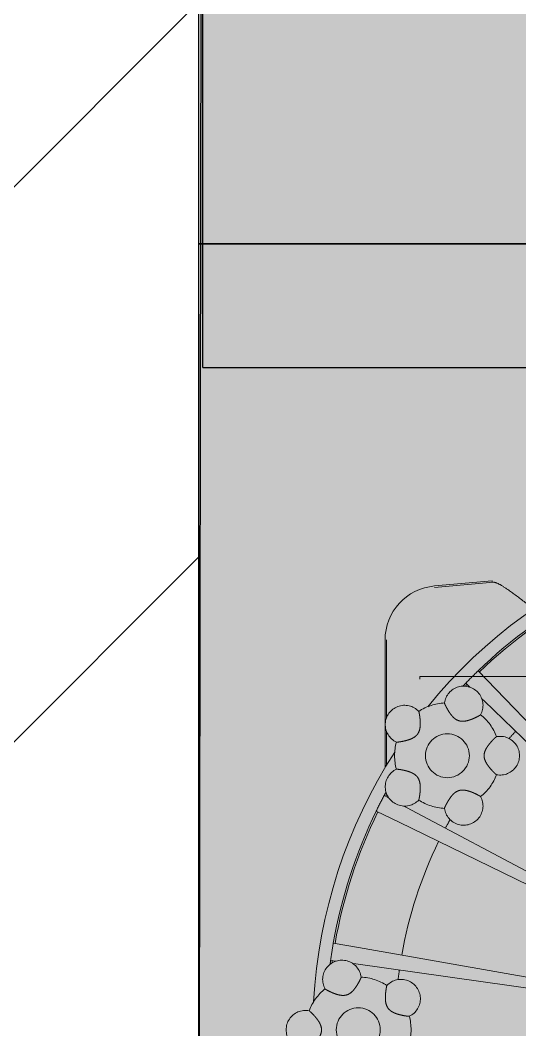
# Model space of a CAD drawing. Header units: centimetres. Extents: x 405564 to 502064, y 46284 to 60634.
# Drawn here: x 484743.97 to 484760.15, y 56751.63 to 56784.3 of the extents above; entities that cross this region are included whole.
import ezdxf

# ---------------------------------------------------------------- set-up
doc = ezdxf.new("R2010")
doc.units = ezdxf.units.CM
doc.linetypes.add('( Hidden )', pattern=[0.375, 0.25, -0.125])
doc.layers.get('0').update_dxf_attribs({"color": 8, "lineweight": 9})
doc.layers.add('0-KRCN-MİMARİ-220526', color=8, linetype='Continuous', lineweight=9)
doc.layers.add('Visible (ISO)', color=8, linetype='Continuous', lineweight=18)
for name, color, linetype in [('AS_NOT_MIMARI', 8, 'Continuous'), ('AS_TA_BETONARME', 5, 'Continuous'), ('AS_TA_TARAMA', 8, 'Continuous')]:
    doc.layers.add(name, color=color, linetype=linetype)

# ---------------------------------------------------------------- blocks, each defined once
blk = doc.blocks.new('A$Cdfb98813')
h = blk.add_hatch()
h.set_pattern_fill('ANGLE', color=256, scale=0.3)
h.set_pattern_definition([(0, (182.2423288424616, -979.0145099169895), (0, 2.0955), [1.524, -0.5715]), (90, (182.2423288424616, -979.0145099169895), (-2.0955, 1.28312368380664e-16), [1.524, -0.5715])])
h.paths.add_polyline_path([(1918.017789589707, 199.0009123831187), (1545.017789589707, 199.0009123831187), (1545.017789589707, 300.0000000008076), (1515.017789589707, 300.0000000008076), (1515.017789589707, 199.0009123831187), (238.9791845831787, 199.0009123831187), (238.9791845831787, -429.4996502579452), (238.9791845831787, -658.0145099169895), (1918.017789589707, -658.0145099169895)])
h.paths.add_polyline_path([(268.9791845831787, -429.4996502579452), (268.9791845831787, 169.0009123831187), (1888.017789589707, 169.0009123831187), (1888.017789589707, -628.0145099169895), (268.9791845831787, -628.0145099169895), (268.9791845831787, -453.4996502579452)], flags=16)
h.paths.add_polyline_path([(1888.017789589707, -429.4996502579452), (268.9791845831787, -429.4996502579452), (268.9791845831787, -459.4996502579452), (1888.017789589707, -459.4996502579452)], flags=0)
h = blk.add_hatch()
h.set_pattern_fill('ANGLE', color=256)
h.set_pattern_definition([(0, (1552.748313752585, -978.9895099170099), (0, 6.985000000000001), [5.08, -1.905]), (90, (1552.748313752585, -978.9895099170099), (-6.985000000000001, 4.277078946022132e-16), [5.08, -1.905])])
h.paths.add_polyline_path([(1680.139130522264, 27.50112625150359), (900.1391305222642, 27.50112625150359), (900.1391305222642, -55.47387713227363), (1680.139130522264, -55.49887713225326)])
h = blk.add_hatch()
h.set_pattern_fill('ANGLE', color=256)
h.set_pattern_definition([(0, (-483849.7456947727, -58273.93533842931), (0, 6.985), [5.08, -1.905]), (90, (-483849.7456947727, -58273.93533842931), (-6.985, 4.277078946022131e-16), [5.08, -1.905])])
h.paths.add_polyline_path([(425.1391305222642, -15.04999999962456), (800.1391305222642, -15.04999999960273), (800.1391305222642, -99.99999999962165), (900.0000000002328, -99.99999999962165), (900.1391305222642, -15.04999999960273), (1699.999999999884, -15.04999999960273), (1699.999999999884, -99.99999999962165), (1800.00000013609, -99.999999958236), (1800.139130522264, -15.04999999960273), (2235.139130522264, -15.04999999962456), (2235.139130522264, -205.9999999996217), (425.1391305222642, -206.0499999996246)])
for p, q in [((900.1391305222642, -59.49887713225326), (900.1391305222642, 27.50112625150359)), ((900.0038780593895, -55.49887713225326), (1680.139130522264, -55.49887713225326)), ((900.1391305222642, -59.49887713225326), (1610.139130522206, -59.49887713225326))]:
    blk.add_line(p, q)
for points in [[(425.1391305222642, -15.04999999962456), (800.1391305222642, -15.04999999960273), (800.1391305222642, -99.99999999962165), (900.0000000002328, -99.99999999962165), (900.1391305222642, -15.04999999960273), (1699.999999999884, -15.04999999960273), (1699.999999999884, -99.99999999962165), (1800.00000013609, -99.999999958236), (1800.139130522264, -15.04999999960273), (2235.139130522264, -15.04999999962456), (2235.139130522264, -205.9999999996217), (425.1391305222642, -206.0499999996246), (425.1391305222642, -15.04999999962456)], [(1680.139130522264, -59.49887713225326), (1680.139130522264, -59.49887713225326), (1680.139130522264, -55.49887713225326), (900.0038780593895, -55.49887713225326)], [(900.1391305222642, -59.49887713225326), (1610.139130522206, -59.49887713225326)]]:
    blk.add_lwpolyline(points)
at = {"layer": 'Visible (ISO)', "linetype": '( Hidden )', "ltscale": 100}
for p, q in [((909.5006790985935, -66.40945482479583), (907.6392005577218, -66.5723130945189)), ((907.643203411717, -66.61769943152467), (909.5465070847422, -66.45118193689996)), ((909.5006790985935, -66.45519136614894), (909.5006790985935, -66.40945482479583)), ((906.0379290985875, -68.31979425039026), (906.0379290985875, -72.45199935077108)), ((906.083491598547, -70.84626105894858), (906.083491598547, -68.31979425039026)), ((909.0481789280311, -69.32031309585), (909.6214298059349, -69.9139317573572)), ((908.6496481608483, -69.71884386298916), (908.7800127998344, -69.84473553143471)), ((909.6214298059349, -69.9139317573572), (918.9985949192778, -79.62427048962854)), ((909.1699871068122, -70.22132934216643), (909.2432668223628, -70.29209474092204)), ((909.2432668223628, -70.29209474092204), (918.9536055546487, -79.66925985424314)), ((906.083491598547, -72.37605287639599), (906.083491598547, -71.273746159859)), ((906.007874998555, -73.35493268158461), (906.1678899790859, -73.44001415593812)), ((906.6465606649872, -73.694527874286), (906.7365072360844, -73.74235331447562)), ((906.7365072360844, -73.74235331447562), (918.6553809109027, -80.07973086216953)), ((905.752002495341, -73.85711074444407), (906.4937116549117, -74.21886647278734)), ((906.4937116549117, -74.21886647278734), (918.6264959607506, -80.13642076878023)), ((904.3631401527673, -78.13158951162768), (905.1758301497903, -78.27488868504588)), ((905.1758301497903, -78.27488868504588), (918.4697099871119, -80.61895837866905)), ((904.2749724969035, -78.68825818254118), (904.4544369713403, -78.71348026958003)), ((904.9912891011336, -78.78892991600878), (905.0921684941277, -78.80310759010172)), ((905.0921684941277, -78.80310759010172), (918.4597569116158, -80.68179962426075))]:
    blk.add_line(p, q, dxfattribs=at)
blk.add_lwpolyline([(933.3640384735772, -107.0860916370148), (907.1656009735889, -107.0860916370148), (907.1656009735889, -69.49702913701185), (933.3640384735772, -69.49702913701185)], close=True, dxfattribs=at)
for centre, radius in [((908.0546675315127, -72.06428981759382), 0.7119140624284509), ((905.1722415985423, -80.9354846585411), 0.7119140624284502)]:
    blk.add_circle(centre, radius, dxfattribs=at)
for centre, radius, start, end in [((920.264819723554, -80.9354846585411), 16.56423677151168, 111.1459791726191, 140.8540208216267), ((907.7920853485703, -68.31979425039026), 1.754156249999998, 95.00000000323178, 180), ((920.264819723554, -80.9354846585411), 16.14621093750002, 117.9999999876618, 133.999999990521), ((920.264819723554, -80.9354846585411), 16.08925781249982, 117.9999999876618, 133.999999990521), ((920.264819723554, -80.9354846585411), 16.14698860986793, 133.999999990521, 136.0000000018159), ((908.5826520367409, -70.4393205979577), 0.626484375, 331.342421373436, 172.657578633426), ((920.2648197234957, -80.93548465846106), 16.14621093738791, 136.0000000018159, 136.4611861892996), ((920.2648197236122, -80.93548465860658), 16.08925781260099, 136.0000000018159, 136.2778702659091), ((906.6723861512728, -71.06000360917824), 0.626484375, 43.34242136576186, 244.6575786507828), ((908.0546675315127, -72.06428981759382), 1.708594344790756, 93.12795145700463, 122.8720485568167), ((908.0546675315127, -72.06428981759382), 1.708594344790755, 21.1279514663352, 50.87204854671835), ((909.763261281536, -72.06428981759382), 0.626484375, 259.3424213562244, 100.6575786437756), ((920.264819723554, -80.93548465852655), 13.8993983770122, 136.0000000018159, 137.2915550664486), ((908.0546675315127, -72.06428981759382), 1.708594344790756, 165.127951461693, 194.872048538307), ((920.264819723554, -80.9354846585411), 16.56423677151168, 147.1459791664607, 176.8540208333676), ((906.6723861512728, -73.0685760260094), 0.626484375, 115.3424213492172, 316.6575786342381), ((908.0546675315127, -72.06428981759382), 1.708594344790755, 309.1279514532816, 338.8720485336648), ((920.264819723554, -80.9354846585411), 16.14698860986793, 151.9999999961048, 154.0000000010786), ((920.2648197237286, -80.93548465862114), 16.14621093767207, 151.5388138173696, 151.9999999961048), ((920.2648197232629, -80.9354846583883), 16.08925781217816, 151.7221297474127, 151.9999999961048), ((908.0546675315127, -72.06428981759382), 1.708594344790755, 237.1279514431833, 266.8720485429954), ((908.5826520367409, -73.68925903722266), 0.626484375, 187.3424213665739, 28.65757862656402), ((920.264819723554, -80.9354846585411), 16.14621093750003, 154.0000000010786, 170.0000000015056), ((920.264819723554, -80.9354846585411), 16.08925781249992, 154.0000000010786, 170.0000000015056), ((920.264819723554, -80.9354846585411), 13.89939837702586, 150.7084449379303, 151.9999999961048), ((920.264819723554, -80.9354846585411), 13.89939837702945, 154.0000000010786, 170.0000000015056), ((920.264819723554, -80.9354846585411), 16.14698860986793, 170.0000000015056, 171.9999999955922), ((904.6442570933141, -79.31051543890499), 0.626484375, 7.342421366573973, 208.657578626564), ((920.2648197234375, -80.93548465851927), 16.14621093738655, 171.9999999955922, 172.4611861900011), ((920.2648197230883, -80.93548465846106), 16.089257812, 171.9999999955922, 172.277870258541), ((920.264819723554, -80.9354846585411), 13.89939837702641, 171.9999999955922, 173.2915550771993), ((905.1722415985423, -80.9354846585411), 1.708594344790755, 57.12795144318327, 86.87204854299537), ((906.5545229787822, -79.93119845012552), 0.626484375, 295.3424213492172, 136.6575786342381), ((905.1722415985423, -80.9354846585411), 1.708594344790755, 129.1279514532816, 158.8720485336648), ((903.4636478485772, -80.9354846585411), 0.626484375, 79.34242135622443, 280.6575786437756), ((905.1722415985423, -80.9354846585411), 1.708594344790755, 345.127951461693, 14.87204853830705)]:
    blk.add_arc(centre, radius, start, end, dxfattribs=at)
for points, knots in [([(910.8392194922781, -67.31454801997461), (910.7341682225815, -67.23034465828823), (910.6343844114454, -67.15151566554414), (910.3350155181251, -66.91910390267003), (910.1585739796283, -66.78871410339343), (909.8967651069979, -66.6094015854178), (909.7926578252227, -66.54457329835714), (909.6372868503677, -66.4662244792562), (909.5817336349282, -66.44817040888302), (909.5465070847422, -66.45118193693634)], [-29.37690590074742, -29.37690590074742, -29.37690590074742, -29.37690590074742, -28.24994359039639, -28.24994359039639, -25.7773861811741, -25.7773861811741, -23.74069941036886, -23.74069941036886, -21.91234329385153, -21.91234329385153, -21.91234329385153, -21.91234329385153]), ([(907.9613047755556, -70.3592565437284), (907.9610451171757, -70.36127328078874), (907.9624013965949, -70.36655535607133), (907.9688559478382, -70.38391915745888), (907.973959540599, -70.39600063989201), (907.9865001020953, -70.42372151829477), (907.9952424036455, -70.44214516560896), (908.0162284389953, -70.48400854809734), (908.028483364149, -70.50742694491782), (908.054541961581, -70.55498590727075), (908.0708916831063, -70.58360151335364), (908.1067240831908, -70.64205442083767), (908.1262426725007, -70.67185056046583), (908.157630551199, -70.71597021954221), (908.1716956771561, -70.73477020116115), (908.2012325628311, -70.77128750297561), (908.2167252615327, -70.78898721533915), (908.2568307661568, -70.83101906259981), (908.2865850732196, -70.85799050254718), (908.3518342517782, -70.90299992543441), (908.3875241552596, -70.92083428627666), (908.4574871641817, -70.94356664586667), (908.4968436768977, -70.95011634379625), (908.5760872461833, -70.95205546064244), (908.6160124008893, -70.94772425026167), (908.67316413566, -70.93729319566046), (908.6961016221321, -70.93208020739985), (908.7414617960458, -70.91989843542979), (908.7638910739333, -70.91295620441088), (908.8152172861155, -70.89571198265912), (908.8485218880232, -70.88307913825702), (908.9118686656584, -70.85685149905476), (908.9419156993972, -70.84331111261417), (908.9909520043293, -70.8201519631184), (909.0146314352751, -70.80840934637672), (909.0562161733396, -70.78687644058664), (909.0741179920733, -70.77710999271949), (909.1005574429291, -70.76205448809196), (909.1117876534117, -70.75528018007026), (909.127215681423, -70.74502645967004), (909.1314176605083, -70.74155037204036), (909.1323930007638, -70.73976617413427)], [1.593447332336558, 1.593447332336558, 1.593447332336558, 1.593447332336558, 1.741704676210885, 1.741704676210885, 1.890087194623742, 1.890087194623742, 2.048895235185155, 2.048895235185155, 2.207703275746569, 2.207703275746569, 2.382002833005262, 2.382002833005262, 2.556302390263955, 2.556302390263955, 2.669106548785497, 2.669106548785497, 2.781910707307039, 2.781910707307039, 2.975658094158978, 2.975658094158978, 3.169405481010916, 3.169405481010916, 3.363152867862854, 3.363152867862854, 3.556900254714791, 3.556900254714791, 3.669704413236333, 3.669704413236333, 3.782508571757875, 3.782508571757875, 3.956808129016569, 3.956808129016569, 4.131107686275262, 4.131107686275262, 4.289915726836675, 4.289915726836675, 4.448723767398088, 4.448723767398088, 4.597106285810945, 4.597106285810945, 4.74536362968529, 4.74536362968529, 4.74536362968529, 4.74536362968529]), ([(906.4042338476866, -71.62619881745195), (906.4060716397362, -71.62706897325552), (906.4115143052768, -71.62741132588417), (906.430022827757, -71.62663839259767), (906.443090097222, -71.62551797081687), (906.4733294658945, -71.62215741059481), (906.4935529154609, -71.619536207887), (906.5398523997283, -71.61251379884197), (906.5659115987946, -71.60809535503358), (906.6191954092938, -71.59800868370803), (906.6514628097066, -71.59130188312702), (906.71812764887, -71.57528618728975), (906.752497037407, -71.56593041928136), (906.8041567145847, -71.54971249714436), (906.8263829225907, -71.5421452812443), (906.8702403400675, -71.52533850051987), (906.8918612740235, -71.51607358035108), (906.9442292187596, -71.49091953394964), (906.9790751690161, -71.47095613965939), (907.0420447789948, -71.42280915977608), (907.0700350507977, -71.3943771650811), (907.1132745682262, -71.33486307501153), (907.131665532419, -71.29945677509386), (907.1579973517219, -71.22469088217622), (907.1662156771636, -71.18538138603617), (907.173956012004, -71.12780348314118), (907.1760862387018, -71.10437773519516), (907.1785177497077, -71.05747327167046), (907.178846323688, -71.03399649341009), (907.178306766029, -70.97985360722669), (907.1765839050058, -70.94427528498636), (907.1712151686661, -70.87592413310631), (907.1676225399715, -70.8431634963199), (907.1607499315287, -70.78937062826299), (907.156899385911, -70.76322148298641), (907.1492707662983, -70.71701801303425), (907.1455142886261, -70.6969743733498), (907.1393658925081, -70.66717655449611), (907.1363934685942, -70.65440261332697), (907.1314091238892, -70.63656111290038), (907.1294016510365, -70.63149062317098), (907.1280061746947, -70.63001167197945)], [1.59344733233661, 1.59344733233661, 1.59344733233661, 1.59344733233661, 1.741704676210947, 1.741704676210947, 1.890087194623818, 1.890087194623818, 2.048895235185233, 2.048895235185233, 2.207703275746648, 2.207703275746648, 2.382002833005347, 2.382002833005347, 2.556302390264047, 2.556302390264047, 2.669106548785594, 2.669106548785594, 2.78191070730714, 2.78191070730714, 2.975658094159074, 2.975658094159074, 3.169405481011009, 3.169405481011009, 3.363152867862948, 3.363152867862948, 3.556900254714887, 3.556900254714887, 3.669704413236431, 3.669704413236431, 3.782508571757975, 3.782508571757975, 3.956808129016677, 3.956808129016677, 4.131107686275379, 4.131107686275379, 4.289915726836794, 4.289915726836794, 4.44872376739821, 4.44872376739821, 4.597106285811082, 4.597106285811082, 4.745363629685436, 4.745363629685436, 4.745363629685436, 4.745363629685436]), ([(909.6473998588626, -71.44861230254901), (909.6454015891068, -71.44898855878273), (909.6407971503795, -71.45191070820874), (909.6262777599622, -71.46341506091994), (909.616364684247, -71.47200224948756), (909.5938758088159, -71.49249525475898), (909.5790553987608, -71.5065028977042), (909.5457259975956, -71.53939830000309), (909.52724075882, -71.55829010900197), (909.4900620472617, -71.59776983554912), (909.467899330426, -71.62216205327422), (909.4233801324153, -71.67430363268795), (909.401073895453, -71.70207442771789), (909.3688129941584, -71.74555979875004), (909.3552795120631, -71.76474604228133), (909.329676893889, -71.8041217566788), (909.3176309742848, -71.82432570069795), (909.290049594536, -71.87545685731311), (909.2735928173643, -71.91208951822773), (909.2509494174737, -71.98805385127343), (909.2450167190982, -72.02750808711426), (909.2450167190982, -72.10107154805883), (909.2509494174737, -72.14052578392148), (909.2735928173643, -72.21649011695263), (909.290049594536, -72.25312277785997), (909.3176309742848, -72.3042539344824), (909.329676893889, -72.32445787849429), (909.3552795120631, -72.36383359289175), (909.3688129941584, -72.3830198364376), (909.401073895453, -72.4265052074552), (909.4233801324153, -72.4542760024924), (909.467899330426, -72.50641758189886), (909.4900620472617, -72.53080979963852), (909.52724075882, -72.57028952617111), (909.5457259975956, -72.58918133519182), (909.5790553987608, -72.62207673746889), (909.5938758088159, -72.6360843804141), (909.616364684247, -72.65657738570735), (909.6262777599622, -72.66516457426042), (909.6407971503795, -72.67666892698617), (909.6454015891068, -72.67959107641218), (909.6473998588626, -72.67996733263135)], [1.593447332336574, 1.593447332336574, 1.593447332336574, 1.593447332336574, 1.741704676210935, 1.741704676210935, 1.890087194623807, 1.890087194623807, 2.048895235185219, 2.048895235185219, 2.207703275746631, 2.207703275746631, 2.38200283300533, 2.38200283300533, 2.556302390264028, 2.556302390264028, 2.669106548785574, 2.669106548785574, 2.781910707307119, 2.781910707307119, 2.975658094159053, 2.975658094159053, 3.169405481010987, 3.169405481010987, 3.363152867862921, 3.363152867862921, 3.556900254714855, 3.556900254714855, 3.669704413236401, 3.669704413236401, 3.782508571757947, 3.782508571757947, 3.956808129016647, 3.956808129016647, 4.131107686275347, 4.131107686275347, 4.289915726836758, 4.289915726836758, 4.448723767398169, 4.448723767398169, 4.597106285811041, 4.597106285811041, 4.745363629685394, 4.745363629685394, 4.745363629685394, 4.745363629685394]), ([(907.1280061746947, -73.49856796320819), (907.1294016510365, -73.49708901200938), (907.1314091238892, -73.49201852227998), (907.1363934685942, -73.4741770218534), (907.1393658925081, -73.46140308067697), (907.1455142886261, -73.43160526183055), (907.1492707662983, -73.41156162214611), (907.156899385911, -73.36535815219395), (907.1607499315287, -73.33920900692465), (907.1676225399715, -73.28541613886773), (907.1712151686661, -73.25265550206677), (907.1765839050058, -73.18430435020127), (907.178306766029, -73.1487260279464), (907.178846323688, -73.094583141763), (907.1785177497077, -73.0711063635099), (907.1760862387018, -73.0242018999852), (907.173956012004, -73.00077615204646), (907.1662156771636, -72.94319824914419), (907.1579973517219, -72.90388875299686), (907.131665532419, -72.82912286009378), (907.1132745682262, -72.79371656017611), (907.0700350507977, -72.73420247010654), (907.0420447789948, -72.70577047541155), (906.9790751690161, -72.65762349553552), (906.9442292187596, -72.63766010123072), (906.8918612740235, -72.61250605482928), (906.8702403400675, -72.6032411346605), (906.8263829225907, -72.58643435394333), (906.8041567145847, -72.578867138036), (906.752497037407, -72.56264921590628), (906.71812764887, -72.55329344789061), (906.6514628097066, -72.53727775204607), (906.6191954092938, -72.5305709514796), (906.5659115987946, -72.52048428014677), (906.5398523997283, -72.51606583633838), (906.4935529154609, -72.50904342730792), (906.4733294658945, -72.50642222458555), (906.443090097222, -72.50306166436349), (906.430022827757, -72.50194124258269), (906.4115143052768, -72.50116830929619), (906.4060716397362, -72.50151066193939), (906.4042338476866, -72.50238081774296)], [1.593447332336614, 1.593447332336614, 1.593447332336614, 1.593447332336614, 1.741704676210983, 1.741704676210983, 1.890087194623862, 1.890087194623862, 2.048895235185283, 2.048895235185283, 2.207703275746704, 2.207703275746704, 2.382002833005412, 2.382002833005412, 2.556302390264121, 2.556302390264121, 2.669106548785666, 2.669106548785666, 2.78191070730721, 2.78191070730721, 2.975658094159142, 2.975658094159142, 3.169405481011074, 3.169405481011074, 3.363152867863005, 3.363152867863005, 3.556900254714936, 3.556900254714936, 3.669704413236481, 3.669704413236481, 3.782508571758025, 3.782508571758025, 3.956808129016737, 3.956808129016737, 4.131107686275447, 4.131107686275447, 4.289915726836867, 4.289915726836867, 4.448723767398286, 4.448723767398286, 4.597106285811165, 4.597106285811165, 4.74536362968552, 4.74536362968552, 4.74536362968552, 4.74536362968552]), ([(909.1323930007638, -73.38881346105336), (909.1314176605083, -73.38702926314), (909.127215681423, -73.38355317551031), (909.1117876534117, -73.37329945512465), (909.1005574429291, -73.3665251470884), (909.0741179920733, -73.35146964246815), (909.0562161733396, -73.34170319460827), (909.0146314352751, -73.32017028880364), (908.9909520043293, -73.30842767206195), (908.9419156993972, -73.28526852258074), (908.9118686656584, -73.27172813611833), (908.8485218880232, -73.2455004969379), (908.8152172861155, -73.23286765252851), (908.7638910739333, -73.21562343076948), (908.7414617960458, -73.20868119975785), (908.6961016221321, -73.19649942778778), (908.67316413566, -73.19128643952718), (908.6160124008893, -73.18085538493324), (908.5760872461833, -73.1765241745452), (908.4968436768977, -73.17846329139866), (908.4574871641817, -73.18501298931369), (908.3875241552596, -73.20774534891825), (908.3518342517782, -73.22557970974594), (908.2865850732196, -73.27058913264045), (908.2568307661568, -73.29756057258055), (908.2167252615327, -73.33959241984849), (908.2012325628311, -73.35729213221202), (908.1716956771561, -73.39380943401193), (908.157630551199, -73.41260941563814), (908.1262426725007, -73.45672907470725), (908.1067240831908, -73.48652521434997), (908.0708916831063, -73.54497812183399), (908.054541961581, -73.57359372790961), (908.028483364149, -73.62115269025526), (908.0162284389953, -73.64457108708302), (907.9952424036455, -73.6864344695714), (907.9865001020953, -73.70485811687831), (907.973959540599, -73.73257899529563), (907.9688559478382, -73.74466047772148), (907.9624013965949, -73.7620242791163), (907.9610451171757, -73.76730635440617), (907.9613047755556, -73.7693230914665)], [1.59344733233659, 1.59344733233659, 1.59344733233659, 1.59344733233659, 1.741704676210952, 1.741704676210952, 1.890087194623824, 1.890087194623824, 2.048895235185237, 2.048895235185237, 2.207703275746651, 2.207703275746651, 2.382002833005352, 2.382002833005352, 2.556302390264052, 2.556302390264052, 2.669106548785598, 2.669106548785598, 2.781910707307145, 2.781910707307145, 2.975658094159081, 2.975658094159081, 3.169405481011017, 3.169405481011017, 3.363152867862954, 3.363152867862954, 3.556900254714892, 3.556900254714892, 3.66970441323644, 3.66970441323644, 3.782508571757988, 3.782508571757988, 3.956808129016687, 3.956808129016687, 4.131107686275386, 4.131107686275386, 4.289915726836799, 4.289915726836799, 4.448723767398214, 4.448723767398214, 4.597106285811085, 4.597106285811085, 4.745363629685462, 4.745363629685462, 4.745363629685462, 4.745363629685462]), ([(904.0945161292912, -79.61096101508156), (904.0954914695467, -79.61274521298765), (904.099693448632, -79.61622130061733), (904.1151214766433, -79.62647502101754), (904.1263516871259, -79.63324932903924), (904.1527911380399, -79.64830483366677), (904.1706929567154, -79.65807128153392), (904.2122776947799, -79.679604187324), (904.2359571257839, -79.69134680406569), (904.2849934306578, -79.71450595356146), (904.3150404644548, -79.72804634000204), (904.3783872420317, -79.7542739792043), (904.4116918439395, -79.7669068236064), (904.4630180561799, -79.78415104535816), (904.4854473340674, -79.79109327637707), (904.5308075079811, -79.80327504834713), (904.5537449944532, -79.80848803660774), (904.6108967291657, -79.81891909120895), (904.6508218838717, -79.82325030158972), (904.7300654532155, -79.82131118474354), (904.7694219659315, -79.81476148681395), (904.8393849747954, -79.79202912722394), (904.8750748782768, -79.7741947663817), (904.9403240568354, -79.72918534349446), (904.9700783638982, -79.70221390354709), (905.0101838685223, -79.66018205628643), (905.0256765672821, -79.6424823439229), (905.0552134528989, -79.60596504210844), (905.0692785789142, -79.5871650604895), (905.1006664576125, -79.54304540141311), (905.1201850468642, -79.51324926178495), (905.1560174470069, -79.45479635430092), (905.172367168474, -79.42618074821803), (905.1984257659642, -79.3786217858651), (905.2106806910597, -79.35520338904462), (905.2316667264095, -79.31334000655625), (905.2404090279597, -79.29491635924205), (905.252949589456, -79.26719548083929), (905.258053182275, -79.25511399840616), (905.26450773346, -79.23775019701861), (905.2658640129375, -79.23246812173602), (905.2656043545576, -79.23045138467569)], [1.59344733233659, 1.59344733233659, 1.59344733233659, 1.59344733233659, 1.741704676210945, 1.741704676210945, 1.890087194623817, 1.890087194623817, 2.04889523518523, 2.04889523518523, 2.207703275746643, 2.207703275746643, 2.382002833005344, 2.382002833005344, 2.556302390264046, 2.556302390264046, 2.669106548785595, 2.669106548785595, 2.781910707307143, 2.781910707307143, 2.975658094159075, 2.975658094159075, 3.169405481011007, 3.169405481011007, 3.363152867862941, 3.363152867862941, 3.556900254714874, 3.556900254714874, 3.669704413236422, 3.669704413236422, 3.782508571757971, 3.782508571757971, 3.956808129016671, 3.956808129016671, 4.131107686275372, 4.131107686275372, 4.289915726836785, 4.289915726836785, 4.448723767398198, 4.448723767398198, 4.597106285811069, 4.597106285811069, 4.745363629685438, 4.745363629685438, 4.745363629685438, 4.745363629685438]), ([(906.0989029554185, -79.50120651292673), (906.0975074790767, -79.50268546411826), (906.095500006224, -79.50775595384766), (906.0905156614608, -79.52559745427425), (906.0875432375469, -79.53837139544339), (906.0813948414288, -79.56816921429709), (906.0776383637567, -79.58821285398153), (906.070009744144, -79.63441632393369), (906.0661591985845, -79.66056546921027), (906.0592865900835, -79.71435833726719), (906.0556939613889, -79.74711897405359), (906.0503252250492, -79.81547012593364), (906.048602364026, -79.85104844817397), (906.0480628063669, -79.90519133435737), (906.0483913804055, -79.92866811261774), (906.0508228914114, -79.97557257614244), (906.0529531180509, -79.99899832408846), (906.0606934528914, -80.05657622698345), (906.0689117783331, -80.0958857231235), (906.0952435976942, -80.17065161604114), (906.1136345618288, -80.20605791595881), (906.1568740793155, -80.26557200602838), (906.1848643510602, -80.29400400072336), (906.2478339610389, -80.34215098060668), (906.2826799112954, -80.36211437489692), (906.3350478560315, -80.38726842129836), (906.3566687900457, -80.39653334146715), (906.4005262074643, -80.41334012219158), (906.4227524154703, -80.42090733809164), (906.474412092648, -80.43712526022864), (906.5087814812432, -80.44648102823703), (906.5754463203484, -80.4624967240743), (906.6077137207612, -80.46920352465531), (906.6609975313186, -80.47929019598087), (906.6870567303267, -80.48370863978926), (906.7333562145941, -80.49073104883428), (906.7535796641605, -80.49335225154209), (906.783819032833, -80.49671281176416), (906.7968863023561, -80.49783323354495), (906.8153948248364, -80.49860616683145), (906.820837490377, -80.4982638142028), (906.8226752824266, -80.49739365839923)], [1.593447332336551, 1.593447332336551, 1.593447332336551, 1.593447332336551, 1.741704676210886, 1.741704676210886, 1.890087194623743, 1.890087194623743, 2.048895235185156, 2.048895235185156, 2.207703275746569, 2.207703275746569, 2.382002833005262, 2.382002833005262, 2.556302390263954, 2.556302390263954, 2.669106548785495, 2.669106548785495, 2.781910707307035, 2.781910707307035, 2.975658094158975, 2.975658094158975, 3.169405481010914, 3.169405481010914, 3.363152867862855, 3.363152867862855, 3.556900254714795, 3.556900254714795, 3.669704413236337, 3.669704413236337, 3.782508571757879, 3.782508571757879, 3.95680812901657, 3.95680812901657, 4.131107686275261, 4.131107686275261, 4.289915726836674, 4.289915726836674, 4.448723767398088, 4.448723767398088, 4.597106285810945, 4.597106285810945, 4.745363629685281, 4.745363629685281, 4.745363629685281, 4.745363629685281]), ([(903.5795092711924, -81.55116217357863), (903.5815075409482, -81.55078591735946), (903.5861119796755, -81.54786376793345), (903.600631370151, -81.5363594152077), (903.610544445808, -81.52777222665463), (903.633033321239, -81.50727922136139), (903.6478537313524, -81.49327157841617), (903.6811831324594, -81.4603761761391), (903.699668371235, -81.44148436711839), (903.7368470827932, -81.4020046405858), (903.7590097996872, -81.37761242284614), (903.8035289976397, -81.32547084343969), (903.825835234602, -81.29770004840248), (903.8580961358966, -81.25421467738488), (903.8716296179919, -81.23502843383903), (903.8972322362242, -81.19565271944157), (903.9092781557702, -81.17544877542969), (903.936859535519, -81.12431761880725), (903.9533163126907, -81.08768495789991), (903.9759597125812, -81.01172062486876), (903.9818924109568, -80.97226638900611), (903.9818924109568, -80.89870292806154), (903.9759597125812, -80.85924869222072), (903.9533163126907, -80.78328435917501), (903.936859535519, -80.7466516982604), (903.9092781557702, -80.69552054164524), (903.8972322362242, -80.67531659762608), (903.8716296179919, -80.63594088322861), (903.8580961358966, -80.61675463969732), (903.825835234602, -80.57326926866517), (903.8035289976397, -80.54549847363523), (903.7590097996872, -80.4933568942215), (903.7368470827932, -80.4689646764964), (903.699668371235, -80.42948494994926), (903.6811831324594, -80.41059314095037), (903.6478537313524, -80.37769773865148), (903.633033321239, -80.36369009570626), (903.610544445808, -80.34319709043484), (903.600631370151, -80.33460990186722), (903.5861119796755, -80.32310554915603), (903.5815075409482, -80.32018339973001), (903.5795092711924, -80.31980714349629)], [1.593447332336573, 1.593447332336573, 1.593447332336573, 1.593447332336573, 1.741704676210936, 1.741704676210936, 1.890087194623807, 1.890087194623807, 2.048895235185219, 2.048895235185219, 2.20770327574663, 2.20770327574663, 2.38200283300533, 2.38200283300533, 2.556302390264029, 2.556302390264029, 2.669106548785574, 2.669106548785574, 2.781910707307119, 2.781910707307119, 2.975658094159054, 2.975658094159054, 3.16940548101099, 3.16940548101099, 3.363152867862925, 3.363152867862925, 3.55690025471486, 3.55690025471486, 3.669704413236405, 3.669704413236405, 3.78250857175795, 3.78250857175795, 3.956808129016649, 3.956808129016649, 4.131107686275348, 4.131107686275348, 4.289915726836759, 4.289915726836759, 4.448723767398171, 4.448723767398171, 4.597106285811043, 4.597106285811043, 4.745363629685423, 4.745363629685423, 4.745363629685423, 4.745363629685423])]:
    blk.add_open_spline(points, degree=3, knots=knots, dxfattribs=at)
blk = doc.blocks.new('A$C6A10306C')
at = {"layer": 'AS_TA_TARAMA'}
h = blk.add_hatch(dxfattribs=at)
h.set_pattern_fill('ANSI33', color=256, scale=4, angle=180)
h.set_pattern_definition([(225, (17560.67968432186, -7819.29870410201), (17.9605122421383, -17.96051224213831), []), (225, (17542.7191643219, -7819.29870410201), (17.9605122421383, -17.96051224213831), [12.7, -6.35])])
h.paths.add_polyline_path([(14085.67968432221, -3801.453646793379), (14185.67968432221, -3801.453646793379), (14185.67968432221, -3901.453646793379), (14085.67968432221, -3901.453646793379)])
at = {"layer": 'AS_TA_BETONARME'}
blk.add_lwpolyline([(14085.67968432221, -3801.453646793379), (14185.67968432221, -3801.453646793379), (14185.67968432221, -3901.453646793379), (14085.67968432221, -3901.453646793379)], close=True, dxfattribs=at)
at = {"layer": 'AS_NOT_MIMARI'}
blk.add_blockref('A$Cdfb98813', (13285.67968432198, -3801.453646793758), dxfattribs=at)

msp = doc.modelspace()

# ---------------------------------------------------------------- block references
at = {"layer": '0-KRCN-MİMARİ-220526'}
msp.add_blockref('A$C6A10306C', (470564.0660104521, 60634.01622488972), dxfattribs=at)

doc.saveas('drawing.dxf')
